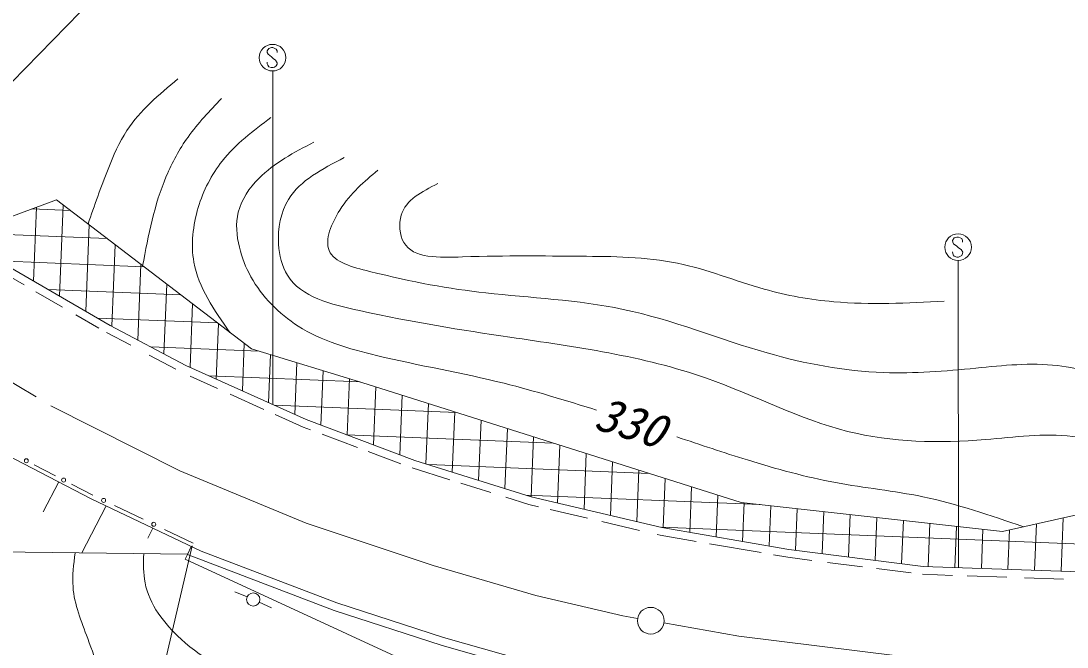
# Model space of a CAD drawing. Units: millimetres, scale not verified. Extents: x 40000 to 680000, y 20000 to 380000.
# Drawn here: x 123206 to 201792, y 260538 to 307570 of the extents above; entities that cross this region are included whole.
import ezdxf
from ezdxf.enums import TextEntityAlignment as Align

# ---------------------------------------------------------------- set-up
doc = ezdxf.new("R2010")
doc.units = ezdxf.units.MM
doc.header["$LTSCALE"] = 1000
doc.linetypes.add('CHAIN', pattern=[18.5, 12, -1.5, 3.5, -1.5])
for name, color, linetype, lineweight in [('M-BGD', 7, 'Continuous', 13), ('M-BMK', 2, 'CHAIN', 13), ('M-BMK-SRVR', 3, 'Continuous', 13), ('M-STR-STR3', 7, 'Continuous', 13), ('M-STR-STRC', 7, 'Continuous', 13)]:
    doc.layers.add(name, color=color, linetype=linetype, lineweight=lineweight)
doc.styles.add('ＭＳ ゴシック', font='')
doc.styles.get('ＭＳ ゴシック').set_extended_font_data('MS Gothic')

msp = doc.modelspace()

# ---------------------------------------------------------------- linework, layer by layer
at = {"layer": 'M-BGD'}
for p, q in [((119629, 291830), (125877, 294122)), ((125877, 294122), (140520, 282932)), ((124033, 293445), (126913, 293330)), ((124159, 288023), (124381, 293573)), ((126115, 286892), (126389, 293731)), ((119091, 291641), (129677, 291218)), ((128072, 285761), (128331, 292246)), ((118753, 291148), (129916, 284695)), ((130028, 284635), (130273, 290762)), ((121531, 289542), (132441, 289106)), ((131989, 283600), (132216, 289278)), ((121483, 288877), (123452, 287739)), ((133949, 282565), (134158, 287794)), ((124328, 287232), (126320, 286080)), ((125251, 287392), (135205, 286993)), ((135910, 281555), (136100, 286310)), ((127335, 285493), (129059, 284497)), ((128970, 285241), (137969, 284881)), ((129916, 284695), (135588, 281700)), ((137876, 280669), (138042, 284825)), ((129625, 284170), (131456, 283203)), ((132975, 283079), (141107, 282754)), ((139842, 279783), (139985, 283341)), ((140520, 282932), (149208, 280294)), ((132840, 282472), (134842, 281415)), ((141808, 278897), (141952, 282497)), ((135588, 281700), (144638, 277622)), ((143775, 278011), (143930, 281897)), ((135913, 280895), (137962, 279972)), ((137357, 280903), (148697, 280449)), ((145744, 277207), (145908, 281296)), ((147716, 276468), (147885, 280696)), ((149208, 280294), (177306, 271399)), ((149688, 275729), (149862, 280087)), ((138922, 279539), (141465, 278394)), ((151660, 274989), (151839, 279461)), ((142232, 278706), (155958, 278157)), ((153634, 274301), (153815, 278835)), ((155611, 273680), (155792, 278209)), ((142296, 278019), (144409, 277067)), ((144638, 277622), (152795, 274564)), ((157588, 273060), (157769, 277584)), ((144409, 277067), (144970, 276857)), ((159564, 272440), (159745, 276958)), ((120066, 276029), (128479, 271675)), ((145841, 276530), (148488, 275538)), ((147665, 276487), (163196, 275866)), ((161541, 271821), (161722, 276332)), ((149300, 275233), (151753, 274314)), ((163524, 271357), (163698, 275707)), ((165507, 270894), (165675, 275081)), ((152795, 274564), (161526, 271824)), ((167490, 270431), (167651, 274455)), ((125812, 273393), (124212, 274221)), ((152600, 273996), (155432, 273108)), ((153831, 274239), (170433, 273575)), ((169474, 269967), (169628, 273829)), ((196935, 269220), (217109, 273753)), ((124874, 270684), (126041, 272937)), ((128612, 271943), (127012, 272772)), ((156255, 272849), (158497, 272146)), ((171457, 269511), (171605, 273204)), ((161143, 271945), (178726, 271241)), ((173445, 269166), (173581, 272578)), ((175432, 268822), (175558, 271952)), ((128479, 271675), (136752, 267731)), ((132378, 270148), (130226, 271174)), ((159626, 271792), (161368, 271245)), ((161368, 271245), (162080, 271079)), ((161526, 271824), (171341, 269531)), ((177306, 271399), (196935, 269220)), ((177420, 268478), (177536, 271373)), ((179408, 268133), (179529, 271152)), ((127786, 267606), (129593, 271098)), ((162968, 270871), (165768, 270217)), ((181397, 267812), (181522, 270931)), ((183388, 267560), (183514, 270709)), ((185380, 267308), (185507, 270488)), ((166833, 269968), (169675, 269304)), ((187371, 267056), (187500, 270267)), ((189363, 266804), (189493, 270046)), ((191356, 266588), (191485, 269825)), ((193355, 266519), (193478, 269603)), ((199351, 266313), (199491, 269794)), ((201350, 266244), (201510, 270248)), ((132747, 268708), (133109, 269467)), ((136143, 268353), (133992, 269379)), ((171003, 268994), (171221, 268943)), ((171221, 268943), (173933, 268473)), ((171320, 269536), (224173, 267421)), ((171341, 269531), (180900, 267875)), ((195354, 266450), (195471, 269382)), ((197352, 266382), (197471, 269340)), ((135710, 267485), (135998, 268090)), ((174932, 268300), (178806, 267629)), ((118026, 267732), (135719, 267504)), ((135710, 267485), (135540, 267129)), ((135710, 267485), (146747, 263286)), ((136752, 267731), (146946, 263852)), ((179740, 267467), (180811, 267281)), ((180811, 267281), (182626, 267052)), ((180900, 267875), (190969, 266601)), ((135540, 267129), (153788, 258729)), ((183806, 266902), (186427, 266571)), ((187487, 266437), (190089, 266108)), ((190969, 266601), (203906, 266156)), ((190921, 266002), (193176, 265925)), ((194287, 265887), (197258, 265784)), ((198599, 265738), (201529, 265638)), ((140204, 264304), (139284, 264694)), ((141114, 263904), (142024, 263475)), ((146747, 263286), (154785, 260693)), ((146946, 263852), (154960, 261267)), ((154960, 261267), (162464, 259118)), ((154785, 260693), (162315, 258537))]:
    msp.add_line(p, q, dxfattribs=at)
for centre, radius in [((123612, 274532), 150), ((126412, 273082), 150), ((129419, 271559), 150), ((133185, 269763), 150), ((140659, 264112), 500)]:
    msp.add_circle(centre, radius, dxfattribs=at)
for points, knots in [([(134996, 303219), (133578, 302031), (132160, 300843), (131172, 299340), (130586, 298450), (130151, 297450), (129751, 296444), (129206, 295073), (128727, 293691), (128248, 292310)], [0, 0, 0, 0, 1, 1, 1, 2, 2, 2, 3, 3, 3, 3]), ([(138274, 301744), (137389, 300816), (136505, 299887), (135761, 298849), (135106, 297934), (134559, 296935), (134122, 295898), (133222, 293763), (132785, 291470), (132349, 289176)], [0, 0, 0, 0, 1, 1, 1, 2, 2, 2, 3, 3, 3, 3]), ([(141989, 300324), (140664, 299322), (139339, 298320), (138329, 297046), (137520, 296026), (136912, 294831), (136526, 293549), (136122, 292210), (135960, 290776), (136199, 289452), (136543, 287538), (137724, 285853), (138904, 284167)], [0, 0, 0, 0, 1, 1, 1, 2, 2, 2, 3, 3, 3, 4, 4, 4, 4]), ([(145216, 298462), (143735, 297696), (142254, 296931), (141072, 295739), (140368, 295028), (139769, 294165), (139534, 293213), (139323, 292362), (139403, 291439), (139613, 290569), (139801, 289789), (140095, 289052), (140481, 288360), (141316, 286862), (142582, 285575), (144033, 284651), (145808, 283520), (147859, 282933), (149913, 282441), (153122, 281673), (156336, 281138), (159502, 280351), (161831, 279771), (164134, 279055), (166437, 278339)], [0, 0, 0, 0, 1, 1, 1, 2, 2, 2, 3, 3, 3, 4, 4, 4, 5, 5, 5, 6, 6, 6, 7, 7, 7, 8, 8, 8, 8]), ([(147496, 297303), (145848, 296457), (144199, 295612), (143317, 294167), (142734, 293212), (142486, 291994), (142557, 290795), (142608, 289956), (142814, 289125), (143223, 288468), (144240, 286831), (146508, 286275), (148637, 285809), (152689, 284922), (156239, 284360), (159941, 283815), (164809, 283098), (169941, 282410), (174713, 280729), (178292, 279469), (181668, 277650), (185305, 276740), (188637, 275907), (192189, 275836), (195659, 276124), (197853, 276306), (200014, 276632), (202213, 276362), (204331, 276102), (206484, 275290), (208008, 273845), (208576, 273306), (209057, 272679), (209538, 272052)], [0, 0, 0, 0, 1, 1, 1, 2, 2, 2, 3, 3, 3, 4, 4, 4, 5, 5, 5, 6, 6, 6, 7, 7, 7, 8, 8, 8, 9, 9, 9, 10, 10, 10, 11, 11, 11, 11]), ([(150014, 296353), (149002, 295504), (147990, 294655), (147164, 293360), (146536, 292375), (146016, 291131), (146357, 290321), (146728, 289439), (148117, 289071), (149397, 288754), (152724, 287930), (155316, 287454), (158136, 287139), (161430, 286772), (165035, 286623), (168443, 285905), (172157, 285123), (175636, 283666), (179272, 282629), (182120, 281817), (185065, 281264), (188011, 281158), (190319, 281074), (192629, 281266), (194946, 281491), (196992, 281690), (199044, 281915), (201073, 281681), (202837, 281478), (204583, 280927), (206155, 280067), (207942, 279089), (209502, 277711), (210762, 276125), (211588, 275085), (212285, 273955), (212982, 272826)], [0, 0, 0, 0, 1, 1, 1, 2, 2, 2, 3, 3, 3, 4, 4, 4, 5, 5, 5, 6, 6, 6, 7, 7, 7, 8, 8, 8, 9, 9, 9, 10, 10, 10, 11, 11, 11, 12, 12, 12, 12]), ([(154526, 295356), (153326, 294748), (152126, 294140), (151771, 292981), (151571, 292327), (151640, 291497), (151962, 290939), (152675, 289699), (154632, 289792), (156379, 289847), (159788, 289954), (162393, 289918), (165260, 289895), (167612, 289876), (170141, 289865), (172527, 289373), (174752, 288914), (176852, 288038), (179034, 287426), (180740, 286948), (182496, 286633), (184259, 286477), (187018, 286233), (189794, 286379), (192571, 286525)], [0, 0, 0, 0, 1, 1, 1, 2, 2, 2, 3, 3, 3, 4, 4, 4, 5, 5, 5, 6, 6, 6, 7, 7, 7, 8, 8, 8, 8]), ([(172479, 276325), (174238, 275733), (175998, 275140), (177773, 274591), (179954, 273917), (182159, 273308), (184403, 272895), (186579, 272494), (188792, 272278), (190953, 271830), (193522, 271297), (196016, 270435), (198511, 269574)], [0, 0, 0, 0, 1, 1, 1, 2, 2, 2, 3, 3, 3, 4, 4, 4, 4]), ([(121250, 267690), (121323, 266512), (121395, 265334), (121533, 264158), (121769, 262150), (122195, 260147), (123030, 258295), (123702, 256805), (124640, 255413), (125861, 254333), (127349, 253016), (129260, 252164), (131077, 251503), (132213, 251090), (133313, 250752), (134353, 249764), (134582, 249546), (134809, 249296), (134798, 249077), (134783, 248792), (134368, 248559), (133989, 248389), (133372, 248114), (132852, 248009), (132331, 247904)], [0, 0, 0, 0, 1, 1, 1, 2, 2, 2, 3, 3, 3, 4, 4, 4, 5, 5, 5, 6, 6, 6, 7, 7, 7, 8, 8, 8, 8]), ([(127273, 267613), (127164, 266755), (127056, 265896), (127119, 265060), (127218, 263741), (127742, 262476), (128220, 261180), (128849, 259478), (129400, 257724), (130527, 256410), (131608, 255151), (133217, 254297), (134878, 253789), (137094, 253112), (139402, 253050), (141589, 252846), (143600, 252659), (145508, 252351), (147722, 251746), (148802, 251451), (149954, 251086), (150291, 250121), (150425, 249738), (150430, 249261), (150239, 248915), (150036, 248549), (149613, 248332), (149190, 248181), (148128, 247803), (147063, 247847), (145993, 247867), (143895, 247906), (141778, 247856), (139702, 247552), (138522, 247379), (137356, 247124), (136190, 246870)], [0, 0, 0, 0, 1, 1, 1, 2, 2, 2, 3, 3, 3, 4, 4, 4, 5, 5, 5, 6, 6, 6, 7, 7, 7, 8, 8, 8, 9, 9, 9, 10, 10, 10, 11, 11, 11, 12, 12, 12, 12]), ([(132431, 267546), (132414, 266811), (132397, 266075), (132532, 265372), (132843, 263745), (133964, 262293), (135241, 261127), (136967, 259552), (138976, 258499), (141064, 257609), (144522, 256137), (148194, 255113), (151740, 254012), (153722, 253395), (155665, 252755), (157603, 251707), (157939, 251526), (158275, 251332), (158452, 251020), (158630, 250707), (158648, 250277), (158533, 249928), (158313, 249261), (157606, 248897), (156916, 248594), (155308, 247886), (153795, 247508), (152225, 247218), (149929, 246795), (147512, 246564), (145149, 246167), (143363, 245866), (141608, 245470), (139852, 245074)], [0, 0, 0, 0, 1, 1, 1, 2, 2, 2, 3, 3, 3, 4, 4, 4, 5, 5, 5, 6, 6, 6, 7, 7, 7, 8, 8, 8, 9, 9, 9, 10, 10, 10, 11, 11, 11, 11])]:
    msp.add_open_spline(points, degree=3, knots=knots, dxfattribs=at)
at = {"layer": 'M-BMK'}
for p, q in [((114066, 285525), (125442, 278658)), ((125442, 278658), (135141, 273784)), ((135141, 273784), (144630, 269853)), ((144630, 269853), (154172, 266656)), ((154172, 266656), (161878, 264402)), ((161878, 264402), (168432, 262883)), ((168432, 262883), (169532, 262690)), ((171502, 262346), (177134, 261363)), ((177134, 261363), (191132, 259634))]:
    msp.add_line(p, q, dxfattribs=at)
at = {"layer": 'M-BMK-SRVR'}
msp.add_circle((170517, 262518), 1000, dxfattribs=at)
at = {"layer": 'M-STR-STR3'}
msp.add_line((114030, 294284), (134085, 314821), dxfattribs=at)
at = {"layer": 'M-STR-STRC'}
for p, q in [((141824, 305507), (141701, 305323)), ((141701, 305323), (141703, 305191)), ((141703, 305191), (141767, 305062)), ((141767, 305062), (142022, 304880)), ((142017, 305573), (141824, 305507)), ((142138, 305570), (142017, 305573)), ((142388, 305452), (142138, 305570)), ((142451, 305320), (142388, 305452)), ((142451, 305191), (142451, 305320)), ((141703, 304343), (141701, 304464)), ((141743, 304240), (141703, 304343)), ((141827, 304130), (141743, 304240)), ((142014, 304069), (141827, 304130)), ((142022, 304880), (142151, 304749)), ((142151, 304749), (142330, 304633)), ((142391, 304190), (142249, 304098)), ((142330, 304633), (142457, 304433)), ((142451, 304322), (142391, 304190)), ((142457, 304433), (142451, 304322)), ((142148, 304069), (142014, 304069)), ((142128, 278753), (142126, 303810)), ((142249, 304098), (142148, 304069)), ((193319, 291273), (193195, 291089)), ((193195, 291089), (193198, 290957)), ((193198, 290957), (193261, 290828)), ((193261, 290828), (193517, 290647)), ((193511, 291339), (193319, 291273)), ((193633, 291337), (193511, 291339)), ((193883, 291218), (193633, 291337)), ((193946, 291086), (193883, 291218)), ((193946, 290957), (193946, 291086)), ((193198, 290109), (193196, 290231)), ((193238, 290007), (193198, 290109)), ((193322, 289896), (193238, 290007)), ((193517, 290647), (193646, 290515)), ((193646, 290515), (193825, 290399)), ((193825, 290399), (193951, 290199)), ((193946, 290088), (193886, 289957)), ((193951, 290199), (193946, 290088)), ((193509, 289836), (193322, 289896)), ((193643, 289836), (193509, 289836)), ((193623, 266510), (193621, 289577)), ((193743, 289865), (193643, 289836)), ((193886, 289957), (193743, 289865)), ((136059, 268142), (130987, 246361))]:
    msp.add_line(p, q, dxfattribs=at)
for centre in [(142108, 304810), (193603, 290576)]:
    msp.add_circle(centre, 1000, dxfattribs=at)

# ---------------------------------------------------------------- texts
at = {"layer": 'M-BGD', "style": 'ＭＳ ゴシック', "oblique": 15}
msp.add_text('330', height=2566, rotation=342.739, dxfattribs=at).set_placement((166505, 278204), align=Align.MIDDLE_LEFT)

doc.saveas('drawing.dxf')
